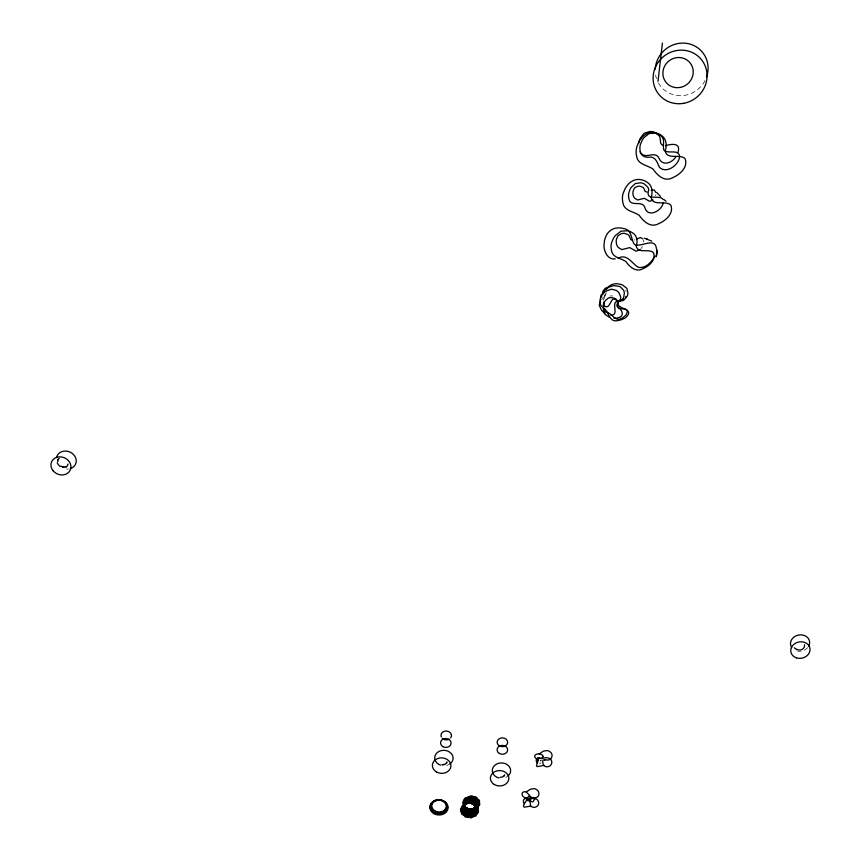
<?xml version="1.0" encoding="UTF-8"?>
<svg xmlns="http://www.w3.org/2000/svg" width="861" height="861" viewBox="0 0 861 861"><rect width="100%" height="100%" fill="white"/><g stroke="black" fill="none" stroke-linecap="round" stroke-linejoin="round"><path stroke-width="0.65" stroke-dasharray="4.3 3.23" d="M604.282 298.53L605.584 293.461M655.845 194.715L655.565 195.791M640.971 248.689L641.37 248.162A15.046 14.239 -17.4 0 0 642.424 246.472M606.531 292.837L602.786 298.455M601.602 299.703L602.194 299.079M609.954 296.001L612.688 295.936M634.191 240.058L634.901 239.821M541.074 762.954L539.847 763.233A1.636 1.367 -0.6 0 1 539.32 763.18M603.626 298.143L602.786 296.884M625.57 290.501L626.098 291.524M603.583 300.166L602.743 297.906M643.328 240.058L643.597 241.403A8.309 7.857 -17.8 0 1 643.63 242.081M68.525 468.976A10.117 8.782 23.1 0 1 66.62 469.019M705.041 80.557A26.96 25.755 -41.7 0 1 681.266 95.679A26.96 25.755 -41.7 0 1 657.901 82.01M656.491 78.609A26.96 25.755 -41.7 0 1 655.598 75.025M807.661 647.655A9.654 8.179 -11.6 0 1 797.76 651.185M507.237 776.579A9.18 7.652 0.9 0 1 505.751 777.397M449.065 764.471A9.202 7.695 3 0 1 446.773 765.375M605.498 294.258L605.111 295.032L605.541 294.214"/><path stroke-width="1.29" d="M603.421 309.745L604.551 314.017L609.136 317.106M679.598 156.282C679.264 164.774 666.436 174.331 659.472 167.335C657.309 162.89 655.598 156.132 649.151 157.186C644.738 157.918 640.143 155.141 640.057 150.374A15.692 15.014 -29.4 0 1 640.476 144.228L642.123 140.332A20.46 19.545 -29.5 0 1 643.877 137.728L649.129 133.552L655.318 133.154A12.915 12.366 -29.5 0 1 659.623 134.994C666.199 138.115 662.141 145.283 663.896 150.094C668.147 154.323 677.08 148.996 679.512 155.335M68.041 464.068L67.244 466.049L65.899 466.877C67.75 466.361 63.025 468.072 60.927 466.081M447.02 761.963L445.374 764.181L441.962 764.719M657.987 81.343L662.443 43.05M59.258 458.353L57.945 459.559L57.762 461.711M527.556 797.867L528.74 796.221L534.154 798.158A2.303 1.905 -0.2 0 1 534.606 799.03L533.099 801.731A1.647 1.356 -0.2 0 1 532.163 801.882C530.968 800.278 524.919 801.462 527.535 798.642A7.082 1.883 -45.9 0 1 527.266 799.309L523.962 804.303L523.574 806.316A1.507 1.248 0.1 0 0 524.467 807.188L530.731 806.079C534.649 809.717 540.988 805.218 537.953 800.526A4.606 3.81 -0.2 0 0 536.381 799.137L533.099 798.416L528.299 799.374C524.812 796.436 521.637 800.461 524.295 803.711M504.729 774.835L504.169 775.847M542.99 756.518L542.85 755.592A4.101 1.819 0.7 0 0 542.204 755C538.512 752.094 530.86 755.172 536.995 759.251M638.776 143.152L639.196 141.182A19.599 18.738 -29.9 0 1 640.197 138.384L644.093 133.315L649.775 131.507A12.366 11.85 -29.6 0 1 654.252 132.185L658.719 135.252A8.007 7.674 -30.3 0 1 660.043 137.814L660.731 143.518L662.647 145.38M604.056 306.516L604.11 301.705M656.405 255.771L656.921 249.41M602.496 292.944L602.614 292.471A11.58 10.859 -12.5 0 1 603.13 291.061L605.229 288.338L608.049 287.606M656.448 255.523L656.739 254.458L656.071 256.793M57.752 460.215L58.021 459.43M663.218 203.088L662.959 203.992A11.15 10.59 -23 0 1 661.722 206.479C658.331 212.312 647.58 216.875 644.964 207.878C642.672 199.429 630.112 207.878 628.896 198.504A13.475 12.829 -22.7 0 1 628.724 193.273L629.811 189.861A17.554 16.714 -22.9 0 1 631.102 187.526L635.257 183.587L640.541 182.769A11.085 10.569 -22.6 0 1 644.394 183.985L647.902 187.3A7.179 6.845 -23.1 0 1 648.699 189.743C644.932 202.249 659.537 193.811 663.282 199.612M601.807 306.505L601.301 305.935A6.791 6.361 -11.5 0 1 600.246 303.998L600.009 300.209A13.152 12.323 -12.1 0 1 600.892 297.088A12.581 11.785 -12 0 1 602.119 294.925L604.347 290.792A13.098 12.269 -12.4 0 1 606.747 288.467A12.528 11.742 -12.4 0 1 608.931 287.144L612.203 286.046A16.337 15.304 -12.3 0 1 614.711 285.68L619.963 286.519L623.342 289.877A10.332 9.697 -12.5 0 1 624.376 293.332L623.59 297.691A6.684 6.264 -12.8 0 1 622.083 299.606C619.694 301.102 615.389 303.007 617.929 306.494M537.21 763.05C534.552 759.757 537.727 755.592 541.278 758.606L546.132 757.626L549.458 758.358A4.66 3.896 -0.8 0 1 551.04 759.779C554.097 764.536 547.714 769.196 543.721 765.461L537.372 766.602A1.528 1.281 -0.5 0 1 536.468 765.698L538.986 757.841L538.512 758.466M606.456 289.522L606.736 288.812A6.737 6.328 -12.6 0 1 608.006 286.961L611.364 284.797A13.044 12.226 -12.6 0 1 614.636 283.893A12.474 11.699 -12.7 0 1 617.186 283.764L620.544 284.334A16.273 15.25 -12.4 0 1 622.858 285.206L626.873 288.403L627.949 292.934A10.289 9.654 -12.9 0 1 627.012 296.453L624.042 299.886A6.651 6.242 -13.1 0 1 621.76 300.866L618.747 301.102M446.837 762.685L446.633 763.083M654.855 256.287C651.529 262.024 645.47 269.052 638.087 267.211C631.726 263.315 627.066 253.242 618.015 258.257M538.233 758.939L537.727 760.575M625.43 297.206L625.796 296.615M600.537 300.995L599.234 305.268L601.505 310.132A18.77 17.586 -12.5 0 0 603.174 311.886L603.776 312.414M675.874 156.68C672.441 162.718 662.733 166.679 659.128 158.499C655.479 150.115 645.804 159.414 641.122 153.323M602.625 294.258L604.4 292.439A16.424 15.369 -12.2 0 1 606.424 290.943L611.514 289.156L616.282 290.437A10.375 9.729 -12 0 1 619.048 292.901L620.684 297.002A6.716 6.296 -12.3 0 1 620.372 299.359C610.266 309.809 635.848 306.957 626.668 316.654A10.418 9.74 -12.2 0 1 624.645 318.312L620.759 319.948A18.942 17.737 -12.3 0 1 618.263 320.464C608.555 323.198 609.351 310.95 603.001 307.571M504.428 775.578L502.652 776.902L500.123 777.332M544.658 760.403L545.379 759.671C551.266 761.985 554.893 754.268 549.329 751.33A5.005 4.187 -0.8 0 0 546.993 750.566L543.366 751.147L539.19 753.988M524.844 798.405L524.833 797.716C520.625 795.962 521.142 790.376 526.265 791.98L530.365 789.214L533.949 788.644A4.929 4.09 -0.2 0 1 536.242 789.386C540.622 791.474 539.589 798.696 534.132 797.673M652.929 200.043L649.592 201.356L644.265 198.299L637.549 200L634.611 198.159A8.449 8.05 -22.8 0 1 633.05 194.694L632.921 193.596A10.892 10.364 -23.1 0 1 633.061 191.411L634.148 188.581A4.983 4.746 -22.8 0 1 635.224 187.472L637.323 186.45A6.942 6.619 -22.7 0 1 639.884 186.202L642.78 187.214A4.488 4.283 -23 0 1 643.877 188.408L645.093 191.357L646.912 192.089M640.067 249.668L636.107 251.218L629.746 247.613L621.76 249.615L618.252 247.441A10.041 9.503 -17 0 1 616.379 243.372L616.207 241.424A13.066 12.366 -17.3 0 1 616.379 239.509L618.026 235.699L621.427 233.654A8.244 7.814 -16.8 0 1 624.473 233.363L627.938 234.569A5.338 5.058 -17.1 0 1 629.251 235.968L630.715 239.444L632.297 240.305M622.697 299.671L623.342 299.273M531.678 797.76L530.785 798.481A11.15 4.38 64.3 0 0 530.085 800.644A14.228 5.586 64.3 0 0 530.763 806.1M603.755 292.611L601.096 295.086L600.526 298.67M636.376 239.164L640.476 237.55L642.812 238.874M651.077 190.496L654.209 189.894L655.824 192.434M622.029 300.005L620.63 300.457M524.833 797.716L527.621 797.76M443.835 764.665L444.351 764.546M541.074 760.597L540.439 760.65M665.445 145.703C670.59 144.121 680.502 142.302 678.328 151.127A12.452 11.882 -29.9 0 1 678.102 152.149M615.249 258.86C611.138 259.774 607.435 256.793 605.843 253.209A19.534 18.501 -16.5 0 1 603.959 245.955L604.444 240.876A25.475 24.097 -17 0 1 605.552 237.249C607.274 232.083 612.063 228.133 617.585 227.928A16.079 15.24 -16.1 0 1 623.504 228.542C632.469 229.607 630.618 239.53 634.525 244.502M618.069 301.113C609.975 302.017 620.146 315.535 610.74 315.104M442.532 764.751L443.092 764.751M545.379 759.671L543.646 759.876A4.671 2.508 39.7 0 0 542.925 760.5L542.688 761.372A12.441 6.673 39.8 0 0 543.786 765.472M614.001 318.204L615.69 318.204A10.364 9.697 -11.9 0 0 618.284 317.698C624.16 316.708 622.815 310.617 618.951 308.001M635.45 244.879C642.274 246.913 655.07 236.99 656.448 248.625M644.329 238.163L651.702 241.102M794.251 647.849C800.752 652.961 805.509 647.763 804.465 644.781M646.267 238.669L647.16 238.949M796.899 649.711L796.35 649.517M616.11 299.305L615.604 299.122A4.101 3.842 -12.8 0 1 614.377 298.283M616.885 299.951C610.04 294.473 610.933 310.939 604.131 305.795M604.4 312.909L605.068 313.372M664.014 199.58L666.005 201.226M526.265 791.98L529.687 795.499A8.513 3.487 26.4 0 1 530.301 797.146M660.43 196.319L656.652 192.423M640.121 151.751L640.595 152.569M56.546 457.621A10.117 8.782 23.1 0 1 72.475 453.586A10.117 8.782 23.1 0 1 70.247 468.632M60.044 466.382A10.117 8.782 23.1 0 1 57.224 462.755M655.232 69.44A26.96 25.755 -41.7 0 1 686.701 43.384A26.96 25.755 -41.7 0 1 706.558 77.059M791.711 647.601A9.654 8.179 -11.6 0 1 799.729 634.869A9.654 8.179 -11.6 0 1 808.705 646.159M498.982 777.967A9.18 7.652 0.9 0 1 493.181 767.259A9.18 7.652 0.9 0 1 506.785 764.385A9.18 7.652 0.9 0 1 507.925 776.073M441.316 736.951A5.263 4.434 3 0 1 446.773 731.043A5.263 4.434 3 0 1 450.669 737.899M449.098 739.212A5.263 4.434 3 0 1 442.274 738.308M440.638 765.16A9.202 7.695 3 0 1 435.989 753.967A9.202 7.695 3 0 1 449.872 752.245A9.202 7.695 3 0 1 449.786 764.03M466.888 797.587A3.67 3.153 69.7 0 0 463.885 800.547A3.681 2.518 54.9 0 0 463.455 804.411A3.509 1.83 36 0 0 465.726 807.833C467.706 809.9 472.474 811.234 474.228 808.188A2.292 0.786 -60.5 0 0 474.874 805.756A2.335 1.431 -85.9 0 0 473.733 803.421A2.379 1.948 60.1 0 0 471.204 802A1.916 1.507 4.4 0 0 468.18 802.237A2.551 1.787 -50.8 0 0 465.65 803.614A2.583 1.065 -81.6 0 0 464.52 805.939L465.973 809.695A2.572 0.689 27.5 0 1 468.728 810.879A2.529 0.657 -6.8 0 1 471.785 810.588L474.099 808.909L474.992 807.123A2.884 1.162 84.8 0 0 473.948 804.583A2.874 1.883 51.6 0 0 471.365 802.958A2.249 1.378 7.5 0 0 468.093 802.947A3.089 1.84 -41.5 0 0 465.252 804.357A3.121 0.979 -73.7 0 0 463.885 806.843L464.025 810.276A3.562 1.302 51.3 0 1 466.522 812.429A3.519 1.862 14.2 0 1 470.02 813.064A3.53 1.679 -26.3 0 1 473.324 811.966A3.573 0.839 -59.5 0 1 475.283 809.512L475.218 806.553A3.584 1.485 63.9 0 0 473.141 804.12A3.541 2.217 27 0 0 469.772 803.055A6.307 5.909 -17.8 0 0 466.135 803.84A3.885 1.561 -55.8 0 0 463.659 806.133L463.186 809.189A3.885 0.979 67.5 0 1 464.886 811.955A3.842 1.926 34.6 0 1 468.169 813.473A3.821 2.185 -6.9 0 1 471.882 813.214A3.864 1.614 -45.6 0 1 474.755 811.277L475.778 808.318A3.907 0.861 76.9 0 0 474.605 805.369A2.712 1.604 71.6 0 0 472.721 803.388A2.701 2.077 30.5 0 0 469.74 802.506A4.639 4.37 -22.1 0 0 466.63 803.324A2.927 1.431 -60.3 0 0 464.52 805.315L464.466 809.555A3.078 0.947 49.1 0 1 466.791 811.546A3.035 1.356 13.1 0 1 470.052 812.127A3.035 1.141 -24.6 0 1 473.109 811.094L475.304 807.736A3.326 1.022 80.8 0 0 474.217 805.024A3.304 1.905 48.5 0 0 471.484 803.27A2.551 1.356 7.5 0 0 467.964 803.173A3.562 1.948 -39.3 0 0 464.897 804.68A3.595 0.979 -71.6 0 0 463.412 807.36L463.702 808.533A3.326 0.678 65.7 0 1 465.274 811.084A3.283 1.431 33 0 1 468.287 812.483A3.25 1.582 -6.3 0 1 471.71 812.246A3.283 1.055 -42.5 0 1 474.357 810.459L474.906 808.823A3.078 0.603 -83.3 0 0 474.841 806.057A3.078 1.539 67.6 0 0 472.893 803.808A3.057 2.12 28.8 0 0 469.772 802.829A5.349 5.015 -18.5 0 0 466.425 803.614A3.326 1.474 -57.5 0 0 464.144 805.713L464.154 808.016L465.629 810.33A2.863 1.033 30.6 0 1 468.47 811.622A2.831 1.087 -6.3 0 1 471.677 811.374A2.841 0.592 -39.9 0 1 474.131 809.674L474.712 808.135A2.691 0.818 -79.3 0 0 474.594 805.498A3.864 1.948 45.5 0 0 471.624 803.464A2.949 1.356 7 0 0 467.792 803.324A4.208 2.12 -38.1 0 0 464.445 804.97A4.251 0.99 -70.4 0 0 462.841 807.909L463.53 811.094A4.219 1.765 52.8 0 1 466.275 813.441A4.165 2.497 14.7 0 1 470.106 814.119A4.187 2.335 -28.8 0 1 473.711 812.902A4.24 1.378 -63.4 0 1 475.832 810.212L475.735 806.983A4.24 1.431 60.4 0 0 473.442 804.325A4.187 2.346 25.1 0 0 469.762 803.173A7.534 7.103 -19.6 0 0 465.769 804.013A4.639 1.69 -55 0 0 463.067 806.553L462.583 809.91A4.649 1.367 68.7 0 1 464.488 812.945A4.596 2.561 35.6 0 1 468.104 814.581A4.553 2.927 -8.3 0 1 472.194 814.269A4.606 2.292 -49.2 0 1 475.326 812.117A4.649 0.947 -79.8 0 1 476.413 808.856A4.649 0.657 73.1 0 0 475.089 805.627A4.617 2.002 42.6 0 0 471.796 803.55A3.466 1.345 6.1 0 0 467.555 803.378A5.08 2.346 -37.7 0 0 463.896 805.239A5.134 1.022 -69.8 0 0 462.174 808.501A5.134 0.743 82.9 0 1 462.981 812.02A5.091 2.368 53.8 0 1 466.038 814.571A5.015 3.304 14.6 0 1 470.289 815.281A5.026 3.164 -31.9 0 1 474.25 813.893A5.08 2.034 -67.6 0 1 476.553 810.901L476.391 807.327A5.091 1.345 57 0 0 473.83 804.422A5.048 2.518 23 0 0 469.74 803.195A9.094 8.642 -23.6 0 0 465.317 804.131A5.65 1.862 -54.6 0 0 462.368 806.972L461.905 810.718A5.661 1.894 69.3 0 1 464.068 814.043A5.575 3.401 36.2 0 1 468.115 815.819A5.51 3.885 -10.3 0 1 472.635 815.421A5.553 3.143 -53.4 0 1 476.068 812.988A5.596 1.55 -84.1 0 1 477.22 809.351L475.681 805.788A5.575 2.066 39.8 0 0 471.989 803.528A4.122 1.324 4.9 0 0 467.275 803.345A6.231 2.648 -37.7 0 0 463.229 805.476A6.296 1.044 -69.6 0 0 461.388 809.136A6.296 1.141 83.3 0 1 462.379 813.032A6.231 3.175 54.4 0 1 465.833 815.83A6.102 4.359 14.1 0 1 470.58 816.551A6.092 4.197 -35.8 0 1 474.949 814.958A6.145 2.852 -72.1 0 1 477.446 811.589A6.167 0.861 80.5 0 1 477.198 807.618L476.391 805.853A6.813 2.109 37 0 0 472.215 803.399A4.951 1.27 3.7 0 0 466.92 803.216A7.738 3.013 -38.1 0 0 462.465 805.681A7.824 1.055 -69.8 0 0 460.495 809.814A7.824 1.69 83.4 0 1 461.7 814.162A7.706 4.262 54.8 0 1 465.661 817.229A7.501 5.736 13.3 0 1 470.989 817.95A7.437 5.5 -40.4 0 1 475.842 816.077A7.458 3.874 -76.9 0 1 478.544 812.267A7.469 1.518 76.4 0 1 478.156 807.822A7.523 1.012 50.4 0 0 474.798 804.292A7.577 2.949 19 0 0 469.632 802.915M530.419 797.2A12.431 5.101 26.4 0 1 528.213 799.309M543.043 756.528A11.645 5.166 0.5 0 1 541.225 758.584M617.186 306.096C618.047 311.305 630.155 305.924 626.69 313.673A7.803 7.286 -12.2 0 1 625.678 315.298L623.332 317.343A14.163 13.249 -12 0 1 621.685 318.29C614.829 322.434 612.085 312.565 605.789 312.059A5.069 4.746 -11.4 0 1 604.54 310.95L603.378 308.356A9.6 8.987 -11.8 0 1 603.669 303.599L604.476 301.92A12.28 11.484 -12 0 1 605.52 300.403L608.146 298.207A5.564 5.209 -11.8 0 1 609.814 297.68L612.397 297.766A7.749 7.254 -11.7 0 1 615.012 298.842L617.251 301.318A5.015 4.703 -11.9 0 1 617.649 303.04L617.186 306.096M636.236 245.977C637.495 254.135 648.936 248.183 653.434 252.66C656.394 259.678 649.129 266.178 643.156 268.61C636.064 272.776 629.714 266.975 625.807 261.496C620.824 257.966 612.214 257.783 611.439 250.11A17.683 16.725 -16.9 0 1 611.106 245.772A16.822 15.907 -16.8 0 1 611.654 242.511L613.43 238.368A22.085 20.868 -17.1 0 1 615.314 235.613L620.985 231.178L627.701 230.77A13.948 13.206 -16.7 0 1 632.394 232.728C637.194 235.387 637.85 241.241 636.236 245.977M651.174 197.384C652.53 206.78 665.682 199.946 670.794 205.101C674.131 213.173 665.854 220.685 658.977 223.516C650.862 228.337 643.608 221.621 639.196 215.315C633.502 211.257 623.655 210.988 622.815 202.174A20.363 19.383 -22.5 0 1 622.417 198.439L622.449 197.169A19.265 18.339 -22.4 0 1 623.095 193.391L625.129 188.602A25.303 24.054 -22.6 0 1 627.292 185.406C630.446 180.993 636.107 178.421 641.477 179.809A15.982 15.229 -22.3 0 1 646.837 182.069C652.337 185.169 653.015 191.938 651.174 197.384M665.23 150.772C666.522 160.34 679.899 153.398 685.044 158.65C688.391 166.883 680.039 174.557 673.033 177.495C664.8 182.424 657.481 175.536 653.058 169.122C647.289 164.978 637.312 164.645 636.537 155.68A20.675 19.76 -29.1 0 1 636.139 151.859L636.182 150.567A19.555 18.694 -29 0 1 636.849 146.693L638.916 141.807A25.679 24.517 -29.1 0 1 641.122 138.535C644.297 134.047 650.023 131.378 655.479 132.798A16.219 15.52 -29.1 0 1 660.893 135.112C666.489 138.32 667.103 145.218 665.23 150.772M657.029 250.712L656.943 253.123L657.029 250.712M464.671 805.562C465.08 809.695 470.289 811.406 473.453 808.845A2.206 0.613 -46.9 0 0 474.885 806.649A2.239 1.205 -70.4 0 0 474.562 804.152A2.292 1.754 82 0 0 472.581 802.215A2.335 2.131 35.7 0 0 469.654 801.526A3.821 3.659 -44 0 0 466.791 802.549A2.518 1.485 -70.5 0 0 464.929 804.508A2.518 0.7 82 0 0 464.746 807.005L467.405 810.158A2.432 0.549 9 0 1 470.418 810.578L474.11 808.307L474.852 806.531A2.551 1.302 89.1 0 0 473.776 804.056A2.572 1.905 55.3 0 0 471.268 802.538A2.045 1.421 6.6 0 0 468.169 802.635A2.755 1.787 -45.2 0 0 465.5 804.002A2.787 1.001 -77 0 0 464.262 806.37L464.854 808.931A2.734 0.646 45.9 0 1 467.092 810.782A2.68 0.926 11.4 0 1 470.181 811.288A2.658 0.678 -23.4 0 1 473.055 810.276L474.734 807.295A2.411 1.022 -75.1 0 0 474.497 804.863A2.454 1.668 76.2 0 0 472.614 802.861A2.475 2.088 32.4 0 0 469.708 802.075A4.133 3.928 -29.9 0 0 466.759 802.969A2.658 1.431 -64.5 0 0 464.779 804.906A2.669 0.581 87.2 0 0 464.488 807.446C466.619 810.664 472.323 810.535 474.572 807.5A2.163 1.012 -56.5 0 0 475.089 805.003A2.217 1.561 -80.2 0 0 473.798 802.678A2.282 2.013 67 0 0 471.161 801.343A1.873 1.625 0.2 0 0 468.136 801.742A2.454 1.84 -58.8 0 0 465.683 803.205A2.497 1.162 -87.9 0 0 464.671 805.562M461.55 807.403L461.13 811.589A6.974 2.615 69.7 0 1 463.638 815.27A6.845 4.509 36.5 0 1 468.19 817.186A6.716 5.101 -13 0 1 473.227 816.658A6.748 4.197 -58.1 0 1 477.005 813.882A6.77 2.303 -88.5 0 1 478.199 809.814L477.177 807.575A6.167 1.227 53.6 0 0 474.271 804.411A6.145 2.723 21 0 0 469.686 803.109A11.032 10.569 -30.4 0 0 464.768 804.174A6.974 2.066 -54.7 0 0 461.55 807.403M473.948 808.242L469.589 809.458L465.65 807.704A2.443 0.613 59 0 1 464.703 805.218A2.508 1.313 84.5 0 1 465.597 802.753A2.475 1.959 -69 0 1 468.029 801.139A1.905 1.787 -8.3 0 1 471.161 800.536A2.303 2.12 76.8 0 1 474.013 801.817A2.196 1.711 -73.8 0 1 475.509 804.196A2.142 1.227 -52.4 0 1 475.143 806.843A2.131 0.764 -32.2 0 1 473.033 808.834L469.912 809.48L465.779 807.532A2.54 0.85 52.2 0 1 464.596 804.938A2.615 1.518 76.3 0 1 465.37 802.258A2.594 2.131 -80.4 0 1 467.846 800.429A2.045 1.991 -30 0 1 471.182 799.589A2.422 2.292 88.5 0 1 474.368 800.838A2.292 1.905 -66.9 0 1 476.155 803.335A2.228 1.453 -48.3 0 1 475.939 806.219A2.206 1.033 -30.4 0 1 473.808 808.479A2.26 0.71 -10.7 0 1 470.483 809.34A2.379 0.581 12 0 1 467.136 808.49L464.962 806.402A2.529 1.055 68.2 0 1 464.843 803.733A2.54 1.754 -87.4 0 1 466.565 801.494A3.756 3.605 -79.8 0 1 469.471 800.041A2.4 2.346 67.8 0 1 472.786 800.526A2.282 2.013 -82.5 0 1 475.207 802.463A2.196 1.571 -60 0 1 475.907 805.175A2.152 1.109 -40.9 0 1 474.648 807.715A2.174 0.721 -21.2 0 1 471.86 809.211L467.114 808.479A2.551 0.753 36.7 0 1 464.908 806.24A2.691 1.291 60.8 0 1 464.585 803.356A2.723 1.97 83.2 0 1 466.285 800.848A3.993 3.821 85.7 0 1 469.353 799.094A2.605 2.551 86.6 0 1 473.012 799.46A2.454 2.228 -73.5 0 1 475.81 801.473A2.335 1.797 -54.6 0 1 476.779 804.422A2.292 1.367 -38.1 0 1 475.573 807.274A2.314 1.001 -20.6 0 1 472.624 809.049A2.4 0.764 -0.6 0 1 468.954 809.136A2.561 0.775 22.1 0 1 465.833 807.5A2.744 1.13 45.9 0 1 464.348 804.712A2.852 1.776 68.3 0 1 465.015 801.731A2.82 2.379 88.4 0 1 467.598 799.589A2.292 2.239 -65.2 0 1 471.247 798.481A2.658 2.551 -80.3 0 1 474.863 799.729A2.508 2.152 -60 0 1 477.026 802.42A2.422 1.722 -44.4 0 1 476.983 805.638A2.4 1.324 -28.7 0 1 474.766 808.253A2.465 1.022 -11.1 0 1 471.139 809.351A2.594 0.893 9.2 0 1 467.362 808.576A2.787 1.055 31.7 0 1 464.736 806.176A2.96 1.582 54.1 0 1 464.187 802.99A3.013 2.271 74.3 0 1 465.898 800.117A4.391 4.208 72 0 1 469.213 798.007A2.917 2.863 -89.2 0 1 473.335 798.265A2.723 2.529 -64.5 0 1 476.607 800.386A2.594 2.088 -49.5 0 1 477.877 803.657A2.54 1.668 -35.3 0 1 476.714 806.918A2.561 1.313 -19.8 0 1 473.518 809.039A2.658 1.087 -1.9 0 1 469.417 809.297A2.841 1.098 18.6 0 1 465.812 807.607A3.057 1.453 40.4 0 1 463.961 804.54A3.196 2.109 61.1 0 1 464.51 801.16A3.186 2.723 78.3 0 1 467.275 798.642A2.648 2.572 -82.8 0 1 471.344 797.232A3.003 2.917 -69.7 0 1 475.498 798.491A2.831 2.486 -53.4 0 1 478.103 801.451A2.723 2.034 -40.7 0 1 478.253 805.089A2.712 1.636 -27 0 1 475.907 808.135A2.766 1.345 -11.2 0 1 471.882 809.534A2.927 1.227 7.1 0 1 467.566 808.813A3.153 1.399 27.6 0 1 464.456 806.208A3.369 1.937 48.3 0 1 463.638 802.624A3.444 2.648 66.5 0 1 465.403 799.309A4.972 4.746 59.2 0 1 469.041 796.791A3.336 3.293 88.3 0 1 473.744 796.92A3.11 2.917 -55.8 0 1 477.575 799.212A2.96 2.454 -44.8 0 1 479.2 802.882A2.895 2.013 -32.8 0 1 478.059 806.628A2.917 1.657 -19 0 1 474.551 809.168A3.035 1.442 -2.8 0 1 469.912 809.62A3.25 1.453 15.9 0 1 465.726 807.833L464.908 806.66A2.475 0.861 75.5 0 1 464.962 804.12A2.475 1.593 -78.3 0 1 466.727 802.065A3.702 3.552 -62.7 0 1 469.568 800.848A2.303 2.217 44.3 0 1 472.635 801.44A2.239 1.862 89.1 0 1 474.798 803.345A2.163 1.378 -65.3 0 1 475.283 805.918A2.12 0.872 -43.9 0 1 473.948 808.242M63.692 467.082L63.079 466.974L63.692 467.082M53.059 470.709A10.203 8.825 23.1 0 0 70.225 470.149A10.203 8.825 23.1 0 0 59.56 456.857A10.203 8.825 23.1 0 0 53.059 470.709M680.158 87.435A15.466 14.788 -41.2 0 0 690.016 62.799A15.466 14.788 -41.2 0 0 663.982 67.567A15.466 14.788 -41.2 0 0 680.158 87.435M683.752 103.309A27.498 26.282 -40.6 0 0 701.403 59.581A27.498 26.282 -40.6 0 0 655.092 67.954A27.498 26.282 -40.6 0 0 683.752 103.309M796.447 657.847A9.719 8.223 -11.5 0 0 810.007 648.688A9.719 8.223 -11.5 0 0 794.714 643.705A9.719 8.223 -11.5 0 0 796.447 657.847M494.236 784.479A9.245 7.695 0.9 0 0 508.829 779.076A9.245 7.695 0.9 0 0 495.828 771.23A9.245 7.695 0.9 0 0 494.236 784.479M442.877 746.616A5.295 4.456 3 0 0 451.11 743.334A5.295 4.456 3 0 0 443.49 738.921A5.295 4.456 3 0 0 442.877 746.616M499.369 753.472A5.295 4.445 0.8 0 0 507.646 750.2A5.295 4.445 0.8 0 0 500.101 745.798A5.295 4.445 0.8 0 0 499.369 753.472M499.412 745.906A5.263 4.423 0.8 0 0 507.635 742.656A5.263 4.423 0.8 0 0 500.144 738.275A5.263 4.423 0.8 0 0 499.412 745.906M433.836 813.645A9.159 7.555 3.1 0 0 448.064 808.102A9.159 7.555 3.1 0 0 434.891 800.59A9.159 7.555 3.1 0 0 433.836 813.645M434.138 812.892A8.653 7.146 3.1 0 0 447.58 807.661A8.653 7.146 3.1 0 0 435.139 800.558A8.653 7.146 3.1 0 0 434.138 812.892M436.344 771.865A9.267 7.738 3.1 0 0 450.884 766.408A9.267 7.738 3.1 0 0 437.722 758.519A9.267 7.738 3.1 0 0 436.344 771.865M434.611 811.955A7.846 6.479 3.1 0 0 446.805 807.209A7.846 6.479 3.1 0 0 435.515 800.773A7.846 6.479 3.1 0 0 434.611 811.955M434.644 811.492A7.846 6.479 3.1 0 0 446.827 806.746A7.846 6.479 3.1 0 0 435.537 800.31A7.846 6.479 3.1 0 0 434.644 811.492M434.956 810.965A7.297 6.016 3.1 0 0 446.278 806.553A7.297 6.016 3.1 0 0 435.795 800.569A7.297 6.016 3.1 0 0 434.956 810.965"/></g></svg>
